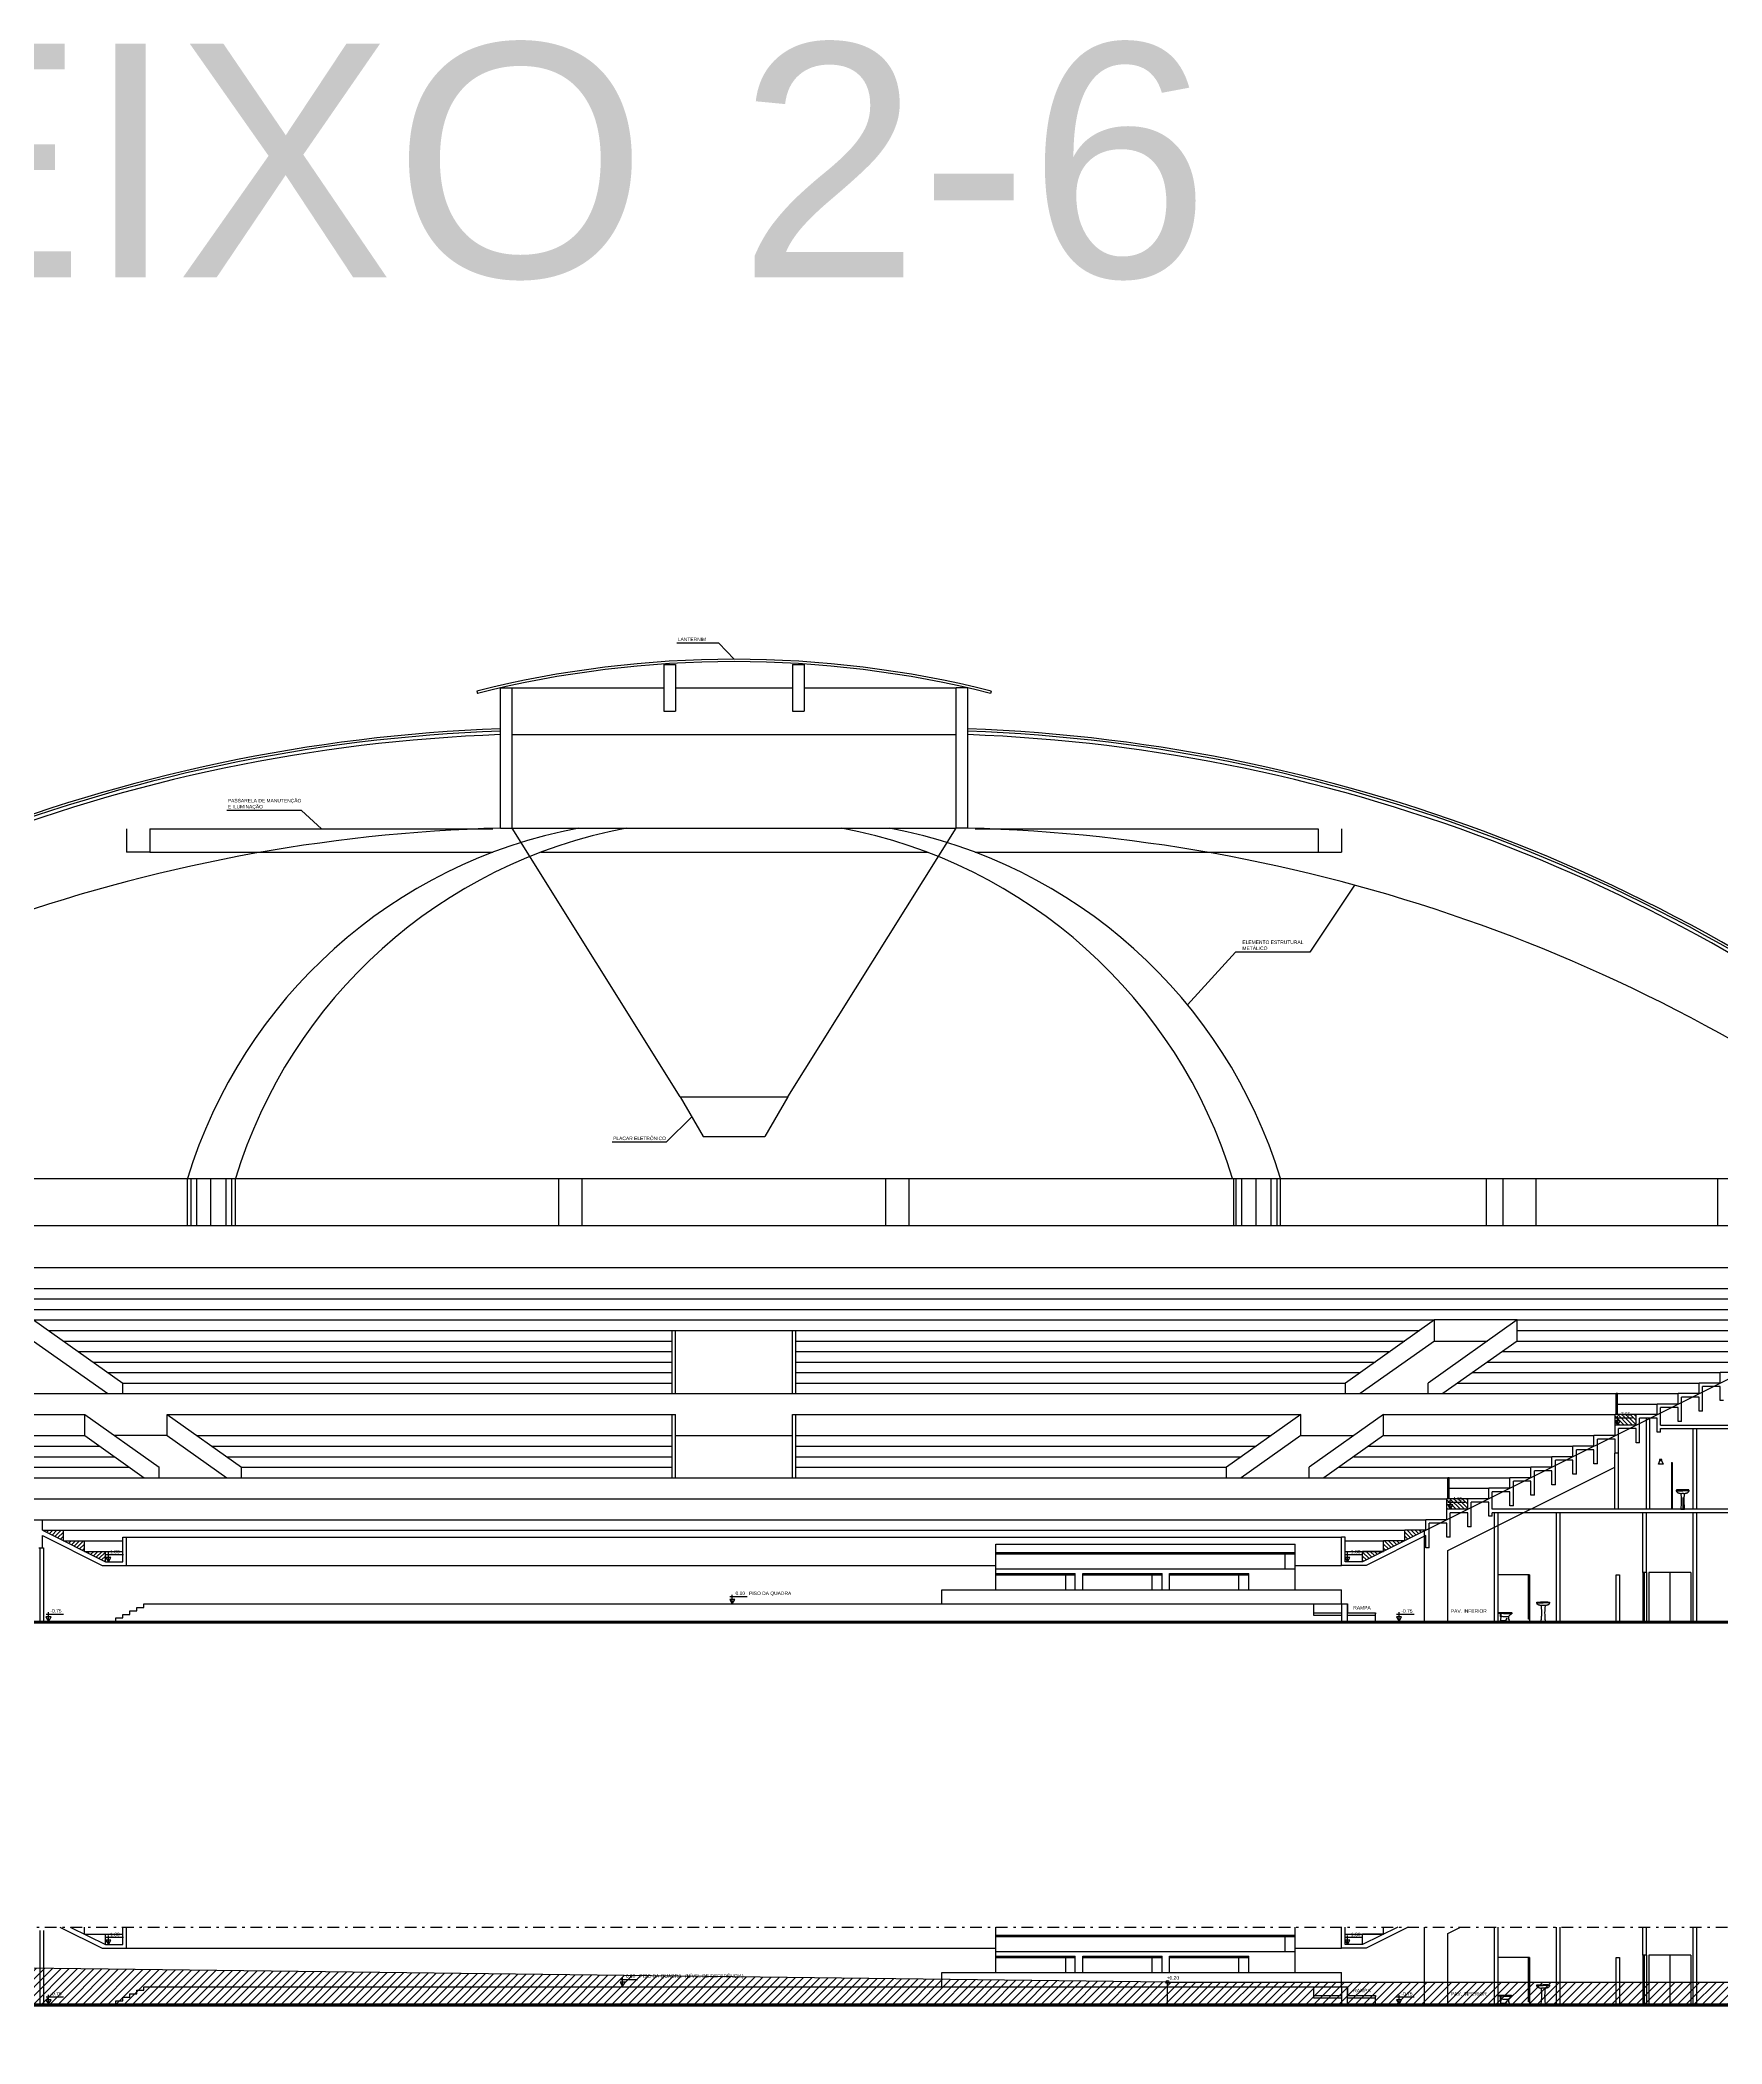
# Model space of a CAD drawing. Extents: x -748 to 161, y 105 to 425.
# Drawn here: x -299.9 to -228, y 211.8 to 297.6 of the extents above; entities that cross this region are included whole.
import ezdxf

# ---------------------------------------------------------------- set-up
doc = ezdxf.new("R2010")
doc.units = 0
doc.header["$LTSCALE"] = 2
doc.header["$MEASUREMENT"] = 0
doc.linetypes.add('DASHDOT', pattern=[1, 0.5, -0.25, 0, -0.25])
doc.layers.get('0').update_dxf_attribs({"linetype": 'CONTINUOUS'})
for name, color, linetype in [('01', 1, 'CONTINUOUS'), ('02', 2, 'CONTINUOUS'), ('03', 3, 'CONTINUOUS'), ('04', 4, 'CONTINUOUS'), ('06', 6, 'CONTINUOUS'), ('ATERRO-CORTE', 1, 'CONTINUOUS'), ('HACHURAS-ARY', 9, 'CONTINUOUS'), ('MOBILIÁRIO-ARY', 7, 'CONTINUOUS'), ('NOVOSNIVEIS', 30, 'CONTINUOUS'), ('PAREDE-ALTA-ARY', 1, 'CONTINUOUS'), ('PAREDE-BAIXA-ARY', 2, 'CONTINUOUS'), ('PUXA-CORTE', 153, 'CONTINUOUS'), ('TEXTO--0-20', 25, 'CONTINUOUS')]:
    doc.layers.add(name, color=color, linetype=linetype)
doc.styles.add('REGUA60', font='arial.ttf')
pattern_1 = [(135, (-188.50325, 0), (0.08838835, 0.08838835), [])]

# ---------------------------------------------------------------- blocks, each defined once
blk = doc.blocks.new('VASO-LAT')
blk.add_lwpolyline([(0.452, 0.1, 0.075034), (0.493, 0.009, -0.594262), (0.487, 0), (0.112, 0, -0.442071), (0.108, 0.004), (0.125, 0.18, 0.266582), (0.118, 0.194, -0.245859), (0.101, 0.222), (0.103, 0.333, 0.414214), (0.093, 0.344), (0.032, 0.344, -0.414214), (0.026, 0.35), (0.026, 0.368, -0.414214), (0.038, 0.38), (0.576, 0.38, -0.396415), (0.581, 0.375), (0.584, 0.331, -0.261371), (0.579, 0.32, 0.007518), (0.518, 0.28, 0.025624), (0.468, 0.24, 0.074456), (0.448, 0.21, 0.136569), (0.44, 0.16, 0.059478)], format="xyb", close=True)
at = {"color": 2}
for points in [[(0.264, 0.338, 0.253201), (0.256, 0.344), (0.032, 0.344, -0.414214)], [(0.125, 0.181), (0.13, 0.224, 0.265993), (0.127, 0.239, -0.08247), (0.125, 0.254), (0.127, 0.333, 0.421694), (0.116, 0.344), (0.093, 0.344, -0.414214)], [(0.132, 0.235, 0.086646), (0.198, 0.217, 0.049995), (0.398, 0.215, 0.005291), (0.453, 0.222)], [(0.584, 0.331), (0.288, 0.331, 0.085431), (0.238, 0.322)]]:
    blk.add_lwpolyline(points, format="xyb", dxfattribs=at)
blk.add_lwpolyline([(0.149, 0.032, -0.141586), (0.13, 0.036, -0.412695), (0.129, 0.039, -0.184237), (0.136, 0.042), (0.307, 0.042, 0.335719), (0.336, 0.061), (0.348, 0.09), (0.37, 0.139, -0.061831), (0.347, 0.06, -0.314896), (0.312, 0.032)], format="xyb", close=True, dxfattribs=at)
blk = doc.blocks.new('LAVA-VIS')
at = {"color": 2}
blk.add_line((-0.2, 0.825), (0, 0.825), dxfattribs=at)
for points in [[(-0.089, 0.678, -0.012678), (-0.095, 0.678, -0.063987), (-0.099, 0.678, -0.005486), (-0.15, 0.69, -0.021251), (-0.174, 0.697, -0.014146), (-0.21, 0.71, -0.22714), (-0.276, 0.791, -0.197038), (-0.276, 0.799), (-0.268, 0.822, -0.322823), (-0.263, 0.825), (-0.2, 0.825), (-0.14, 0.83), (-0.1, 0.832), (-0.05, 0.835), (0, 0.835), (0.05, 0.835), (0.1, 0.832), (0.14, 0.83), (0.2, 0.825), (0.263, 0.825, -0.322823), (0.268, 0.822), (0.276, 0.799, -0.197038), (0.276, 0.791, -0.22714), (0.21, 0.71, -0.014146), (0.174, 0.697, -0.021251), (0.15, 0.69, -0.005486), (0.099, 0.678, -0.063987), (0.095, 0.678, -0.012678), (0.089, 0.678)], [(0.087, 0.679), (0.078, 0.64), (0.073, 0.61), (0.07, 0.58), (0.067, 0.53), (0.065, 0.5), (0.065, 0.49), (0.063, 0.43), (0.062, 0.4), (0.062, 0.35), (0.063, 0.3), (0.065, 0.25), (0.067, 0.21), (0.07, 0.16), (0.075, 0.1), (0.08, 0.05), (0.084, 0.005, -0.443716), (0.079, 0), (0, 0), (-0.079, 0, -0.443716), (-0.084, 0.005), (-0.08, 0.05), (-0.075, 0.1), (-0.07, 0.16), (-0.067, 0.21), (-0.065, 0.25), (-0.063, 0.3), (-0.062, 0.35), (-0.062, 0.4), (-0.063, 0.43), (-0.065, 0.49), (-0.065, 0.5), (-0.067, 0.53), (-0.07, 0.58), (-0.073, 0.61), (-0.078, 0.64), (-0.087, 0.679)]]:
    blk.add_lwpolyline(points, format="xyb")
for points in [[(-0.277, 0.795), (0, 0.795)], [(0.2, 0.825), (0, 0.825)], [(0.277, 0.795), (0, 0.795)]]:
    blk.add_lwpolyline(points, dxfattribs=at)
blk.add_lwpolyline([(0.089, 0.678, 0.003787), (0.07, 0.68, 0.008379), (0.039, 0.682, 0.006812), (0, 0.683, 0.006812), (-0.039, 0.682, 0.008379), (-0.07, 0.68, 0.003787), (-0.089, 0.678, -0.012678)], format="xyb", dxfattribs=at)
blk = doc.blocks.new('CHUV-FRE')
for p, q in [((-0.05, 0.025), (0.05, 0.025)), ((-0.05, -0.025), (-0.05, 0.025)), ((0.05, 0.025), (0.05, -0.025)), ((-0.1, -0.156), (-0.05, -0.025)), ((0.1, -0.156), (-0.1, -0.156)), ((-0.1, -0.156), (-0.1, -0.164)), ((-0.05, -0.025), (0.05, -0.025)), ((0.05, -0.025), (0.1, -0.156)), ((0.1, -0.164), (0.1, -0.156))]:
    blk.add_line(p, q)
blk.add_arc((0, 0.297), 0.472, 257.77607, 282.22393)

msp = doc.modelspace()

# ---------------------------------------------------------------- hatches: boundary and pattern name
at = {"layer": '02', "ltscale": 0.5}
h = msp.add_hatch(dxfattribs=at)
h.set_pattern_fill('ANSI31', color=256, style=0)
h.set_pattern_definition(pattern_1)
h.paths.add_polyline_path([(-239.738, 235.128), (-239.691, 235.128), (-239.691, 234.678), (-239.738, 234.678)])
h.paths.add_polyline_path([(-239.691, 235.128), (-238.838, 235.128), (-238.838, 234.678), (-239.691, 234.678)])
h.paths.add_polyline_path([(-238.897, 234.744), (-239.367, 234.744), (-239.367, 234.974), (-238.897, 234.974)], flags=24)
h = msp.add_hatch(dxfattribs=at)
h.set_pattern_fill('ANSI31', color=256, style=0)
h.set_pattern_definition([(45, (-351.97184, 0), (-0.08838835, 0.08838835), [])])
h.paths.add_polyline_path([(-298.938, 233.328), (-298.938, 233.778), (-299.784, 233.778), (-299.784, 233.751)])
h.paths.add_polyline_path([(-298.038, 232.878), (-298.038, 233.328), (-298.938, 233.328)])
h.paths.add_polyline_path([(-297.138, 232.428), (-297.138, 232.878), (-298.038, 232.878)])
h = msp.add_hatch(dxfattribs=at)
h.set_pattern_fill('ANSI31', color=256, style=0)
h.set_pattern_definition(pattern_1)
h.paths.add_polyline_path([(-241.538, 233.328), (-241.538, 233.778), (-240.691, 233.778), (-240.691, 233.751)])
h.paths.add_polyline_path([(-242.438, 232.878), (-242.438, 233.328), (-241.538, 233.328)])
h.paths.add_polyline_path([(-243.338, 232.428), (-243.338, 232.878), (-242.438, 232.878)])
at = {"layer": 'ATERRO-CORTE', "ltscale": 0.5}
h = msp.add_hatch(dxfattribs=at)
h.set_pattern_fill('ANSI31', color=256, scale=2, style=0)
h.paths.add_polyline_path([(-336.584, 215.376), (-336.584, 213.448), (-334.109, 213.448), (-334.109, 211.848), (-332.709, 211.848), (-332.709, 213.448), (-209.891, 213.448), (-209.891, 213.668), (-203.941, 213.668), (-203.941, 214.448), (-221.627, 214.448, -1), (-221.754, 214.448), (-251.627, 214.448, -1.006018), (-251.754, 214.449), (-301.629, 215.047, -0.998701), (-301.755, 215.049)])
h.paths.add_polyline_path([(-329.833, 213.689), (-329.942, 213.5), (-330.05, 213.689)], flags=16)
h.paths.add_polyline_path([(-299.684, 213.689), (-299.467, 213.689), (-299.575, 213.5)], flags=16)
h.paths.add_polyline_path([(-333.566, 212.089), (-333.675, 211.9), (-333.783, 212.089)], flags=16)
h.paths.add_polyline_path([(-275.116, 214.439), (-274.898, 214.439), (-275.007, 214.25)], flags=16)
h.paths.add_polyline_path([(-241.888, 213.689), (-241.67, 213.689), (-241.779, 213.5)], flags=16)
h.paths.add_polyline_path([(-224.739, 213.689), (-224.521, 213.689), (-224.63, 213.5)], flags=16)
h.paths.add_polyline_path([(-274.34, 214.574), (-272.443, 214.574), (-272.443, 214.821), (-274.34, 214.821)], flags=24)
h.paths.add_polyline_path([(-272.378, 214.525), (-269.779, 214.525), (-269.779, 214.873), (-272.378, 214.873)], flags=24)
h.paths.add_polyline_path([(-274.898, 214.586), (-274.432, 214.586), (-274.432, 214.816), (-274.898, 214.816)], flags=24)
h.paths.add_polyline_path([(-213.955, 213.863), (-213.125, 213.863), (-213.125, 214.088), (-213.955, 214.088)], flags=24)
h.paths.add_polyline_path([(-213.955, 213.863), (-213.125, 213.863), (-213.125, 214.088), (-213.955, 214.088)], flags=8)
h.paths.add_polyline_path([(-224.552, 213.836), (-224.013, 213.836), (-224.013, 214.066), (-224.552, 214.066)], flags=24)
h.paths.add_polyline_path([(-226.508, 213.827), (-224.887, 213.827), (-224.887, 214.06), (-226.508, 214.06)], flags=24)
h.paths.add_polyline_path([(-241.711, 213.827), (-241.172, 213.827), (-241.172, 214.057), (-241.711, 214.057)], flags=24)
h.paths.add_polyline_path([(-239.611, 213.827), (-237.989, 213.827), (-237.989, 214.06), (-239.611, 214.06)], flags=24)
h.paths.add_polyline_path([(-243.785, 213.969), (-242.954, 213.969), (-242.954, 214.194), (-243.785, 214.194)], flags=24)
h.paths.add_polyline_path([(-299.525, 213.836), (-298.986, 213.836), (-298.986, 214.066), (-299.525, 214.066)], flags=24)
h.paths.add_polyline_path([(-329.873, 213.827), (-329.334, 213.827), (-329.334, 214.057), (-329.873, 214.057)], flags=24)
h.paths.add_polyline_path([(-329.225, 213.827), (-327.603, 213.827), (-327.603, 214.06), (-329.225, 214.06)], flags=24)
h.paths.add_polyline_path([(-333.618, 212.25), (-333.079, 212.25), (-333.079, 212.48), (-333.618, 212.48)], flags=24)
at = {"layer": 'HACHURAS-ARY', "ltscale": 0.5}
h = msp.add_hatch(dxfattribs=at)
h.set_pattern_fill('ANSI31', color=256, style=0)
h.set_pattern_definition(pattern_1)
h.paths.add_polyline_path([(-231.638, 238.728), (-231.638, 238.278), (-232.538, 238.278), (-232.538, 238.728)])
h.paths.add_polyline_path([(-231.7, 238.344), (-232.167, 238.344), (-232.167, 238.574), (-231.7, 238.574)], flags=24)

# ---------------------------------------------------------------- linework, layer by layer
at = {"ltscale": 0.5}
for p, q in [((-273.238, 270.828), (-272.738, 270.828)), ((-273.238, 270.828), (-273.238, 268.828)), ((-272.738, 270.828), (-272.738, 268.828)), ((-267.738, 270.828), (-267.238, 270.828)), ((-267.738, 270.828), (-267.738, 268.828)), ((-267.238, 270.828), (-267.238, 268.828)), ((-281.238, 269.692), (-281.213, 269.595)), ((-279.738, 269.828), (-273.238, 269.828)), ((-272.738, 269.828), (-267.738, 269.828)), ((-267.238, 269.828), (-260.738, 269.828)), ((-259.238, 269.692), (-259.262, 269.595)), ((-273.238, 268.828), (-272.738, 268.828)), ((-267.738, 268.828), (-267.238, 268.828)), ((-279.738, 267.828), (-260.738, 267.828)), ((-279.738, 263.828), (-260.738, 263.828)), ((-320.238, 245.028), (-220.238, 245.028)), ((-259.03, 233.178), (-246.231, 233.178)), ((-259.03, 231.928), (-259.03, 233.178)), ((-259.03, 232.828), (-246.656, 232.828)), ((-259.03, 232.778), (-246.656, 232.778)), ((-246.656, 232.128), (-246.656, 232.828)), ((-246.656, 232.828), (-246.231, 232.828)), ((-246.656, 232.778), (-246.231, 232.778)), ((-246.231, 231.228), (-246.231, 233.178)), ((-246.231, 232.128), (-246.231, 232.828)), ((-259.03, 232.128), (-246.231, 232.128)), ((-259.03, 231.928), (-255.636, 231.928)), ((-259.03, 231.228), (-259.03, 231.928)), ((-259.03, 231.878), (-255.636, 231.878)), ((-256.045, 231.228), (-256.045, 231.928)), ((-255.636, 231.228), (-255.636, 231.928)), ((-255.318, 231.228), (-255.318, 231.928)), ((-255.318, 231.928), (-251.923, 231.928)), ((-255.318, 231.878), (-251.923, 231.878)), ((-252.348, 231.228), (-252.348, 231.928)), ((-251.923, 231.228), (-251.923, 231.928)), ((-251.605, 231.928), (-248.211, 231.928)), ((-251.605, 231.228), (-251.605, 231.928)), ((-251.605, 231.878), (-248.211, 231.878)), ((-248.635, 231.228), (-248.635, 231.928)), ((-248.211, 231.228), (-248.211, 231.928)), ((-261.352, 230.628), (-261.352, 231.228)), ((-261.352, 231.228), (-244.238, 231.228)), ((-259.03, 231.228), (-259.03, 231.228)), ((-244.238, 230.628), (-244.238, 231.228)), ((-259.03, 215.548), (-259.03, 216.798)), ((-259.03, 216.448), (-246.656, 216.448)), ((-259.03, 216.398), (-246.656, 216.398)), ((-246.656, 216.448), (-246.231, 216.448)), ((-246.656, 215.748), (-246.656, 216.448)), ((-246.656, 216.398), (-246.231, 216.398)), ((-246.231, 214.848), (-246.231, 216.798)), ((-246.231, 215.748), (-246.231, 216.448)), ((-259.03, 215.748), (-246.231, 215.748)), ((-259.03, 214.848), (-259.03, 215.548)), ((-259.03, 215.548), (-255.636, 215.548)), ((-259.03, 215.498), (-255.636, 215.498)), ((-256.045, 214.848), (-256.045, 215.548)), ((-255.636, 214.848), (-255.636, 215.548)), ((-255.318, 215.548), (-251.923, 215.548)), ((-255.318, 214.848), (-255.318, 215.548)), ((-255.318, 215.498), (-251.923, 215.498)), ((-252.348, 214.848), (-252.348, 215.548)), ((-251.923, 214.848), (-251.923, 215.548)), ((-251.605, 214.848), (-251.605, 215.548)), ((-251.605, 215.548), (-248.211, 215.548)), ((-251.605, 215.498), (-248.211, 215.498)), ((-248.635, 214.848), (-248.635, 215.548)), ((-248.211, 214.848), (-248.211, 215.548)), ((-261.352, 214.848), (-244.238, 214.848)), ((-261.352, 214.248), (-261.352, 214.848)), ((-259.03, 214.848), (-259.03, 214.848)), ((-244.238, 214.248), (-244.238, 214.848))]:
    msp.add_line(p, q, dxfattribs=at)
for centre, radius, start, end in [((-270.238, 225.858), 45.193, 75.91256, 104.08744), ((-270.238, 225.858), 45.093, 75.91256, 104.08744), ((-277.658, 197.351), 70.774, 92.0919, 131.09222), ((-277.658, 197.351), 70.674, 92.0919, 131.09222), ((-277.658, 197.351), 70.524, 92.09635, 130.68744), ((-262.817, 197.351), 70.674, 48.90778, 87.9081), ((-262.817, 197.351), 70.524, 49.31256, 87.90365), ((-262.817, 197.351), 70.774, 48.90778, 87.9081), ((-278.335, 193.519), 70.334, 91.55022, 128.15272), ((-262.14, 193.519), 70.334, 51.84728, 88.44978)]:
    msp.add_arc(centre, radius, start, end, dxfattribs=at)
at = {"layer": '01', "ltscale": 0.5}
for p, q in [((-280.238, 263.828), (-280.238, 269.828)), ((-280.238, 269.828), (-279.738, 269.828)), ((-279.738, 263.828), (-279.738, 269.828)), ((-260.738, 263.828), (-260.738, 269.828)), ((-260.238, 269.828), (-260.738, 269.828)), ((-260.238, 263.828), (-260.238, 269.828)), ((-280.238, 263.828), (-279.738, 263.828)), ((-260.238, 263.828), (-260.738, 263.828)), ((-300.219, 242.778), (-296.4, 240.078)), ((-240.256, 242.778), (-244.075, 240.078)), ((-236.721, 242.778), (-240.539, 240.078)), ((-236.721, 242.778), (-240.256, 242.778)), ((-240.256, 241.878), (-240.256, 242.778)), ((-236.721, 241.878), (-236.721, 242.778)), ((-300.219, 241.878), (-297.037, 239.628)), ((-272.888, 239.628), (-272.888, 242.328)), ((-272.888, 242.328), (-267.587, 242.328)), ((-272.738, 239.628), (-272.738, 242.328)), ((-267.737, 239.628), (-267.737, 242.328)), ((-267.587, 239.628), (-267.587, 242.328)), ((-240.256, 241.878), (-243.438, 239.628)), ((-240.256, 241.878), (-237.993, 241.878)), ((-236.721, 241.878), (-239.903, 239.628)), ((-307.988, 239.628), (-232.488, 239.628)), ((-296.4, 239.628), (-296.4, 240.078)), ((-244.075, 239.628), (-244.075, 240.078)), ((-240.539, 239.628), (-240.539, 240.078)), ((-307.938, 238.728), (-298.027, 238.728)), ((-298.027, 237.828), (-298.027, 238.728)), ((-298.027, 238.728), (-294.845, 236.478)), ((-294.491, 237.828), (-294.491, 238.728)), ((-294.491, 238.728), (-291.309, 236.478)), ((-294.491, 238.728), (-272.738, 238.728)), ((-272.888, 236.028), (-272.888, 238.728)), ((-272.738, 236.028), (-272.738, 238.728)), ((-267.737, 236.028), (-267.737, 238.728)), ((-267.737, 238.728), (-245.984, 238.728)), ((-267.587, 236.028), (-267.587, 238.728)), ((-245.984, 238.728), (-249.166, 236.478)), ((-245.984, 237.828), (-245.984, 238.728)), ((-242.448, 238.728), (-245.63, 236.478)), ((-242.448, 237.828), (-242.448, 238.728)), ((-242.448, 238.728), (-232.538, 238.728)), ((-231.638, 238.728), (-232.538, 238.728)), ((-232.538, 238.278), (-232.538, 238.728)), ((-298.027, 237.828), (-295.481, 236.028)), ((-294.491, 237.828), (-296.754, 237.828)), ((-294.491, 237.828), (-291.946, 236.028)), ((-272.738, 237.828), (-267.737, 237.828)), ((-245.984, 237.828), (-248.529, 236.028)), ((-245.984, 237.828), (-243.721, 237.828)), ((-242.448, 237.828), (-244.994, 236.028)), ((-300.788, 236.028), (-239.688, 236.028)), ((-294.845, 236.028), (-294.845, 236.478)), ((-291.309, 236.028), (-291.309, 236.478)), ((-249.166, 236.028), (-249.166, 236.478)), ((-245.63, 236.028), (-245.63, 236.478)), ((-300.738, 235.128), (-239.738, 235.128)), ((-238.838, 235.128), (-239.738, 235.128)), ((-239.738, 234.678), (-239.738, 235.128))]:
    msp.add_line(p, q, dxfattribs=at)
at = {"layer": '02', "ltscale": 0.5}
for p, q in [((-321.784, 248.828), (-218.691, 248.828)), ((-293.625, 246.828), (-293.625, 248.828)), ((-293.475, 246.828), (-293.475, 248.828)), ((-293.225, 246.828), (-293.225, 248.828)), ((-292.625, 246.828), (-292.625, 248.828)), ((-291.975, 246.828), (-291.975, 248.828)), ((-291.725, 246.828), (-291.725, 248.828)), ((-291.575, 246.828), (-291.575, 248.828)), ((-277.738, 246.828), (-277.738, 248.828)), ((-276.738, 246.828), (-276.738, 248.828)), ((-263.738, 246.828), (-263.738, 248.828)), ((-262.738, 246.828), (-262.738, 248.828)), ((-248.851, 246.828), (-248.851, 248.828)), ((-248.751, 246.828), (-248.751, 248.828)), ((-248.501, 246.828), (-248.501, 248.828)), ((-247.901, 246.828), (-247.901, 248.828)), ((-247.251, 246.828), (-247.251, 248.828)), ((-247.001, 246.828), (-247.001, 248.828)), ((-246.851, 246.828), (-246.851, 248.828)), ((-238.031, 246.828), (-238.031, 248.828)), ((-237.324, 246.828), (-237.324, 248.828)), ((-235.91, 246.828), (-235.91, 248.828)), ((-228.131, 246.828), (-228.131, 248.828)), ((-322.584, 246.828), (-217.891, 246.828)), ((-319.638, 244.128), (-220.838, 244.128)), ((-318.738, 243.678), (-221.738, 243.678)), ((-317.838, 243.228), (-222.638, 243.228)), ((-300.219, 242.778), (-240.256, 242.778)), ((-236.721, 242.778), (-225.288, 242.778)), ((-299.582, 242.328), (-272.888, 242.328)), ((-298.946, 241.878), (-272.888, 241.878)), ((-267.587, 242.328), (-240.893, 242.328)), ((-267.587, 241.878), (-241.529, 241.878)), ((-236.721, 242.328), (-225.288, 242.328)), ((-236.721, 241.878), (-225.338, 241.878)), ((-298.31, 241.428), (-272.888, 241.428)), ((-297.673, 240.978), (-272.888, 240.978)), ((-267.587, 241.428), (-242.166, 241.428)), ((-267.587, 240.978), (-242.802, 240.978)), ((-237.993, 240.978), (-227.138, 240.978)), ((-237.357, 241.428), (-226.238, 241.428)), ((-297.037, 240.528), (-272.888, 240.528)), ((-267.587, 240.528), (-243.438, 240.528)), ((-238.63, 240.528), (-228.038, 240.528)), ((-296.4, 240.078), (-272.888, 240.078)), ((-267.587, 240.078), (-244.075, 240.078)), ((-239.266, 240.078), (-228.938, 240.078)), ((-232.438, 239.628), (-229.838, 239.628)), ((-232.438, 239.178), (-230.738, 239.178)), ((-307.038, 237.828), (-298.027, 237.828)), ((-293.218, 237.828), (-272.888, 237.828)), ((-267.587, 237.828), (-247.257, 237.828)), ((-242.448, 237.828), (-233.438, 237.828)), ((-306.138, 237.378), (-297.39, 237.378)), ((-305.238, 236.928), (-296.754, 236.928)), ((-292.582, 237.378), (-272.888, 237.378)), ((-291.946, 236.928), (-272.888, 236.928)), ((-267.587, 237.378), (-247.893, 237.378)), ((-267.587, 236.928), (-248.529, 236.928)), ((-243.721, 236.928), (-235.238, 236.928)), ((-243.085, 237.378), (-234.338, 237.378)), ((-230.121, 236.678), (-230.091, 236.678)), ((-230.121, 236.678), (-230.121, 234.678)), ((-230.091, 236.678), (-230.091, 234.678)), ((-304.338, 236.478), (-296.118, 236.478)), ((-291.309, 236.478), (-272.888, 236.478)), ((-267.587, 236.478), (-249.166, 236.478)), ((-244.357, 236.478), (-236.138, 236.478)), ((-239.691, 232.91), (-232.541, 236.485)), ((-239.638, 236.028), (-237.038, 236.028)), ((-239.638, 235.578), (-237.938, 235.578)), ((-229.641, 235.179), (-229.641, 234.678)), ((-299.838, 234.228), (-240.638, 234.228)), ((-230.121, 234.778), (-230.091, 234.778)), ((-298.938, 233.778), (-241.538, 233.778)), ((-298.038, 233.328), (-296.388, 233.328)), ((-296.238, 233.486), (-244.238, 233.486)), ((-244.088, 233.328), (-242.438, 233.328)), ((-240.691, 229.878), (-240.691, 233.751)), ((-297.138, 232.878), (-296.388, 232.878)), ((-244.088, 232.878), (-242.438, 232.878)), ((-239.691, 229.878), (-239.691, 232.91)), ((-296.238, 232.278), (-259.03, 232.278)), ((-246.231, 232.278), (-244.238, 232.278)), ((-236.191, 231.878), (-237.541, 231.878)), ((-236.241, 229.978), (-236.241, 231.878)), ((-236.211, 229.978), (-236.211, 231.878)), ((-236.191, 231.878), (-236.191, 229.878)), ((-232.491, 229.878), (-232.491, 231.878)), ((-232.491, 231.878), (-232.341, 231.878)), ((-232.341, 231.878), (-232.341, 229.878)), ((-231.341, 231.978), (-231.341, 229.878)), ((-231.291, 231.978), (-231.291, 229.878)), ((-231.191, 231.978), (-231.191, 229.878)), ((-231.091, 231.978), (-231.091, 229.878)), ((-229.291, 231.978), (-231.091, 231.978)), ((-230.191, 231.978), (-230.191, 229.878)), ((-229.291, 231.978), (-229.291, 229.878)), ((-297.138, 216.498), (-296.388, 216.498)), ((-244.088, 216.498), (-242.438, 216.498)), ((-240.691, 213.498), (-240.691, 216.8)), ((-239.691, 216.53), (-239.15, 216.8)), ((-239.691, 213.498), (-239.691, 216.53)), ((-296.238, 215.898), (-259.03, 215.898)), ((-246.231, 215.898), (-244.238, 215.898)), ((-236.191, 215.498), (-237.541, 215.498)), ((-236.241, 213.598), (-236.241, 215.498)), ((-236.211, 213.598), (-236.211, 215.498)), ((-236.191, 215.498), (-236.191, 213.498)), ((-232.491, 215.498), (-232.341, 215.498)), ((-232.491, 213.498), (-232.491, 215.498)), ((-232.341, 215.498), (-232.341, 213.498)), ((-231.341, 215.598), (-231.341, 213.498)), ((-231.291, 215.598), (-231.291, 213.498)), ((-231.191, 215.598), (-231.191, 213.498)), ((-229.291, 215.598), (-231.091, 215.598)), ((-231.091, 215.598), (-231.091, 213.498)), ((-230.191, 215.598), (-230.191, 213.498)), ((-229.291, 215.598), (-229.291, 213.498))]:
    msp.add_line(p, q, dxfattribs=at)
at = {"layer": '02'}
msp.add_line((-237.947, 233.778), (-237.954, 233.778), dxfattribs=at)
at = {"layer": '02', "ltscale": 0.5}
for centre, start, end in [((-272.861, 242.496), 100.68279, 163.04204), ((-270.811, 242.496), 100.68279, 163.04204), ((-269.664, 242.496), 16.95796, 79.31721), ((-267.614, 242.496), 16.95796, 79.31721)]:
    msp.add_arc(centre, 21.708, start, end, dxfattribs=at)
at = {"layer": '03', "ltscale": 0.5}
for p, q in [((-227.138, 240.528), (-228.038, 240.528)), ((-228.038, 240.078), (-228.038, 240.528)), ((-232.438, 239.628), (-232.488, 239.628)), ((-232.488, 238.728), (-232.488, 239.628)), ((-232.438, 238.728), (-232.438, 239.628)), ((-229.838, 239.178), (-229.838, 239.628)), ((-228.938, 239.628), (-229.838, 239.628)), ((-229.688, 238.428), (-229.688, 239.478)), ((-228.938, 239.478), (-229.688, 239.478)), ((-228.038, 240.078), (-228.938, 240.078)), ((-228.938, 239.628), (-228.938, 240.078)), ((-228.938, 238.878), (-228.938, 239.478)), ((-228.038, 239.928), (-228.788, 239.928)), ((-228.788, 238.878), (-228.788, 239.928)), ((-228.038, 239.328), (-228.038, 239.928)), ((-227.888, 239.328), (-228.038, 239.328)), ((-231.638, 238.278), (-231.638, 238.728)), ((-230.738, 238.728), (-231.638, 238.728)), ((-231.488, 237.528), (-231.488, 238.578)), ((-230.738, 238.578), (-231.488, 238.578)), ((-231.191, 234.678), (-231.191, 238.578)), ((-231.041, 234.678), (-231.041, 238.578)), ((-230.738, 238.728), (-230.738, 239.178)), ((-229.838, 239.178), (-230.738, 239.178)), ((-230.738, 237.978), (-230.738, 238.578)), ((-230.588, 238.278), (-230.588, 239.028)), ((-229.838, 239.028), (-230.588, 239.028)), ((-229.838, 238.428), (-229.838, 239.028)), ((-229.688, 238.428), (-229.838, 238.428)), ((-228.788, 238.878), (-228.938, 238.878)), ((-232.538, 237.828), (-233.438, 237.828)), ((-233.438, 237.378), (-233.438, 237.828)), ((-232.538, 237.678), (-233.288, 237.678)), ((-233.288, 236.628), (-233.288, 237.678)), ((-232.538, 237.828), (-232.538, 238.278)), ((-231.638, 238.278), (-232.538, 238.278)), ((-232.538, 237.078), (-232.538, 237.678)), ((-232.388, 237.078), (-232.388, 238.128)), ((-231.638, 238.128), (-232.388, 238.128)), ((-231.638, 237.528), (-231.638, 238.128)), ((-230.588, 237.978), (-230.738, 237.978)), ((-230.588, 238.278), (-217.191, 238.278)), ((-230.588, 238.128), (-217.041, 238.128)), ((-230.588, 237.978), (-230.588, 238.128)), ((-229.191, 234.678), (-229.191, 238.128)), ((-229.041, 234.678), (-229.041, 238.128)), ((-234.338, 236.928), (-235.238, 236.928)), ((-235.238, 236.478), (-235.238, 236.928)), ((-234.338, 236.778), (-235.088, 236.778)), ((-235.088, 235.728), (-235.088, 236.778)), ((-233.438, 237.378), (-234.338, 237.378)), ((-234.338, 236.928), (-234.338, 237.378)), ((-234.338, 236.178), (-234.338, 236.778)), ((-233.438, 237.228), (-234.188, 237.228)), ((-234.188, 236.178), (-234.188, 237.228)), ((-233.438, 236.628), (-233.438, 237.228)), ((-232.541, 234.678), (-232.541, 237.078)), ((-232.388, 237.078), (-232.541, 237.078)), ((-232.391, 234.678), (-232.391, 237.078)), ((-231.488, 237.528), (-231.638, 237.528)), ((-239.688, 235.128), (-239.688, 236.028)), ((-239.638, 236.028), (-239.688, 236.028)), ((-239.638, 235.128), (-239.638, 236.028)), ((-236.138, 236.028), (-237.038, 236.028)), ((-237.038, 235.578), (-237.038, 236.028)), ((-236.888, 234.828), (-236.888, 235.878)), ((-236.138, 235.878), (-236.888, 235.878)), ((-236.138, 236.028), (-236.138, 236.478)), ((-235.238, 236.478), (-236.138, 236.478)), ((-236.138, 235.278), (-236.138, 235.878)), ((-235.988, 235.278), (-235.988, 236.328)), ((-235.238, 236.328), (-235.988, 236.328)), ((-235.238, 235.728), (-235.238, 236.328)), ((-234.188, 236.178), (-234.338, 236.178)), ((-233.288, 236.628), (-233.438, 236.628)), ((-237.938, 235.128), (-238.838, 235.128)), ((-238.838, 234.678), (-238.838, 235.128)), ((-237.938, 234.978), (-238.688, 234.978)), ((-238.688, 233.928), (-238.688, 234.978)), ((-237.938, 235.128), (-237.938, 235.578)), ((-237.038, 235.578), (-237.938, 235.578)), ((-237.938, 234.378), (-237.938, 234.978)), ((-237.788, 234.678), (-237.788, 235.428)), ((-237.038, 235.428), (-237.788, 235.428)), ((-237.038, 234.828), (-237.038, 235.428)), ((-235.988, 235.278), (-236.138, 235.278)), ((-235.088, 235.728), (-235.238, 235.728)), ((-300.738, 234.228), (-299.838, 234.228)), ((-299.838, 233.778), (-299.838, 234.228)), ((-239.738, 234.228), (-240.638, 234.228)), ((-240.638, 233.778), (-240.638, 234.228)), ((-238.838, 234.678), (-239.738, 234.678)), ((-239.738, 234.228), (-239.738, 234.678)), ((-239.588, 233.478), (-239.588, 234.528)), ((-238.838, 234.528), (-239.588, 234.528)), ((-238.838, 233.928), (-238.838, 234.528)), ((-237.788, 234.378), (-237.938, 234.378)), ((-217.041, 234.678), (-237.788, 234.678)), ((-217.041, 234.528), (-237.788, 234.528)), ((-237.788, 234.378), (-237.788, 234.528)), ((-237.691, 229.878), (-237.691, 234.528)), ((-237.541, 229.878), (-237.541, 234.528)), ((-236.888, 234.828), (-237.038, 234.828)), ((-235.041, 229.878), (-235.041, 234.528)), ((-234.891, 229.878), (-234.891, 234.528)), ((-231.341, 231.978), (-231.341, 234.528)), ((-231.191, 231.978), (-231.191, 234.528)), ((-229.191, 229.878), (-229.191, 234.528)), ((-229.041, 229.878), (-229.041, 234.528)), ((-299.838, 233.778), (-298.938, 233.778)), ((-299.838, 233.778), (-297.138, 232.428)), ((-299.838, 233.554), (-297.285, 232.278)), ((-299.838, 233.028), (-299.838, 233.554)), ((-298.938, 233.328), (-298.938, 233.778)), ((-298.938, 233.328), (-298.038, 233.328)), ((-298.038, 232.878), (-298.038, 233.328)), ((-296.388, 233.478), (-296.238, 233.478)), ((-296.388, 232.428), (-296.388, 233.478)), ((-296.238, 232.278), (-296.238, 233.486)), ((-244.088, 233.478), (-244.238, 233.478)), ((-244.238, 232.278), (-244.238, 233.478)), ((-244.088, 232.428), (-244.088, 233.478)), ((-240.638, 233.778), (-243.338, 232.428)), ((-240.638, 233.554), (-243.19, 232.278)), ((-241.538, 233.328), (-242.438, 233.328)), ((-242.438, 232.878), (-242.438, 233.328)), ((-240.638, 233.778), (-241.538, 233.778)), ((-241.538, 233.328), (-241.538, 233.778)), ((-240.638, 233.028), (-240.638, 233.554)), ((-239.738, 234.078), (-240.488, 234.078)), ((-240.488, 233.028), (-240.488, 234.078)), ((-239.738, 233.478), (-239.738, 234.078)), ((-239.588, 233.478), (-239.738, 233.478)), ((-238.688, 233.928), (-238.838, 233.928)), ((-299.988, 233.028), (-299.838, 233.028)), ((-299.934, 229.878), (-299.934, 233.028)), ((-299.934, 233.028), (-299.784, 233.028)), ((-299.784, 233.028), (-299.784, 229.878)), ((-298.038, 232.878), (-297.138, 232.878)), ((-297.138, 232.428), (-297.138, 232.878)), ((-297.138, 232.428), (-296.388, 232.428)), ((-243.338, 232.428), (-244.088, 232.428)), ((-242.438, 232.878), (-243.338, 232.878)), ((-243.338, 232.428), (-243.338, 232.878)), ((-240.488, 233.028), (-240.638, 233.028)), ((-297.285, 232.278), (-296.238, 232.278)), ((-243.19, 232.278), (-244.238, 232.278)), ((-231.191, 231.978), (-231.341, 231.978)), ((-296.688, 230.028), (-296.388, 230.028)), ((-296.688, 229.878), (-296.688, 230.028)), ((-296.388, 230.178), (-296.088, 230.178)), ((-296.388, 230.028), (-296.388, 230.178)), ((-296.088, 230.328), (-295.788, 230.328)), ((-296.088, 230.178), (-296.088, 230.328)), ((-295.788, 230.478), (-295.488, 230.478)), ((-295.788, 230.328), (-295.788, 230.478)), ((-295.488, 230.628), (-243.988, 230.628)), ((-295.488, 230.478), (-295.488, 230.628)), ((-245.438, 230.628), (-245.438, 230.153)), ((-245.438, 230.253), (-244.238, 230.253)), ((-245.438, 230.153), (-244.238, 230.153)), ((-244.238, 230.628), (-244.238, 229.878)), ((-243.988, 230.628), (-243.988, 230.253)), ((-243.988, 229.878), (-243.988, 230.628)), ((-243.988, 230.253), (-242.788, 230.253)), ((-243.988, 230.253), (-242.788, 230.253)), ((-243.988, 230.153), (-242.788, 230.153)), ((-242.788, 230.253), (-242.788, 230.197)), ((-242.788, 229.878), (-242.788, 230.253)), ((-299.934, 213.498), (-299.934, 216.648)), ((-299.784, 216.648), (-299.784, 213.498)), ((-299.089, 216.8), (-297.285, 215.898)), ((-298.641, 216.8), (-297.138, 216.048)), ((-298.038, 216.498), (-298.038, 216.8)), ((-298.038, 216.498), (-297.138, 216.498)), ((-297.138, 216.048), (-297.138, 216.498)), ((-296.388, 216.048), (-296.388, 216.8)), ((-296.238, 215.898), (-296.238, 216.8)), ((-244.238, 215.898), (-244.238, 216.8)), ((-244.088, 216.048), (-244.088, 216.8)), ((-241.834, 216.8), (-243.338, 216.048)), ((-243.338, 216.048), (-243.338, 216.498)), ((-242.438, 216.498), (-243.338, 216.498)), ((-241.386, 216.8), (-243.19, 215.898)), ((-242.438, 216.498), (-242.438, 216.8)), ((-237.691, 213.498), (-237.691, 216.8)), ((-237.541, 213.498), (-237.541, 216.8)), ((-235.041, 213.498), (-235.041, 216.8)), ((-234.891, 213.498), (-234.891, 216.8)), ((-231.341, 215.598), (-231.341, 216.8)), ((-231.191, 215.598), (-231.191, 216.8)), ((-229.191, 213.498), (-229.191, 216.8)), ((-229.041, 213.498), (-229.041, 216.8)), ((-297.285, 215.898), (-296.238, 215.898)), ((-297.138, 216.048), (-296.388, 216.048)), ((-243.19, 215.898), (-244.238, 215.898)), ((-243.338, 216.048), (-244.088, 216.048)), ((-231.191, 215.598), (-231.341, 215.598)), ((-296.688, 213.498), (-296.688, 213.648)), ((-296.688, 213.648), (-296.388, 213.648)), ((-296.388, 213.648), (-296.388, 213.798)), ((-296.388, 213.798), (-296.088, 213.798)), ((-296.088, 213.798), (-296.088, 213.948)), ((-296.088, 213.948), (-295.788, 213.948)), ((-295.788, 213.948), (-295.788, 214.098)), ((-295.788, 214.098), (-295.488, 214.098)), ((-295.488, 214.248), (-243.988, 214.248)), ((-295.488, 214.098), (-295.488, 214.248)), ((-245.438, 214.248), (-245.438, 213.773)), ((-245.438, 213.873), (-244.238, 213.873)), ((-245.438, 213.773), (-244.238, 213.773)), ((-244.238, 214.248), (-244.238, 213.498)), ((-243.988, 213.498), (-243.988, 214.248)), ((-243.988, 214.248), (-243.988, 213.873)), ((-243.988, 213.873), (-242.788, 213.873)), ((-243.988, 213.873), (-242.788, 213.873)), ((-243.988, 213.773), (-242.788, 213.773)), ((-242.788, 213.498), (-242.788, 213.873)), ((-242.788, 213.873), (-242.788, 213.818))]:
    msp.add_line(p, q, dxfattribs=at)
at = {"layer": '03', "color": 5, "ltscale": 0.5}
msp.add_line((-251.691, 213.498), (-251.691, 214.448), dxfattribs=at)
at = {"layer": '04', "ltscale": 0.5, "const_width": 0.1}
for points in [[(-191.325, 230.048), (-209.891, 230.048), (-209.891, 229.828), (-332.709, 229.828), (-332.709, 228.228), (-334.109, 228.228), (-334.109, 229.828), (-336.584, 229.828), (-336.584, 232.378), (-343.636, 232.378)], [(-191.325, 213.668), (-209.891, 213.668), (-209.891, 213.448), (-332.709, 213.448), (-332.709, 211.848), (-334.109, 211.848), (-334.109, 213.448), (-336.584, 213.448), (-336.584, 215.998), (-343.636, 215.998)]]:
    msp.add_lwpolyline(points, dxfattribs=at)
at = {"layer": '04', "ltscale": 0.5}
for points in [[(-191.325, 230.098), (-209.941, 230.098), (-209.941, 229.878), (-332.759, 229.878), (-332.759, 228.278), (-334.059, 228.278), (-334.059, 229.878), (-336.534, 229.878), (-336.534, 232.428), (-343.636, 232.428)], [(-191.325, 213.718), (-209.941, 213.718), (-209.941, 213.498), (-332.759, 213.498), (-332.759, 211.898), (-334.059, 211.898), (-334.059, 213.498), (-336.534, 213.498), (-336.534, 216.048), (-343.636, 216.048)]]:
    msp.add_lwpolyline(points, dxfattribs=at)
at = {"layer": '06', "ltscale": 0.5}
msp.add_line((-240.691, 233.751), (-219.938, 244.128), dxfattribs=at)
at = {"layer": 'ATERRO-CORTE', "color": 7, "linetype": 'DASHDOT', "ltscale": 0.5}
msp.add_line((-338.23, 216.8), (-201.937, 216.8), dxfattribs=at)
at = {"layer": 'ATERRO-CORTE', "ltscale": 0.5}
for q in [(-301.692, 215.048), (-203.941, 214.448)]:
    msp.add_line((-251.691, 214.448), q, dxfattribs=at)
at = {"layer": 'ATERRO-CORTE', "color": 7, "ltscale": 0.5}
msp.add_circle((-251.691, 214.448), 0.0632, dxfattribs=at)
at = {"layer": 'MOBILIÁRIO-ARY', "color": 5, "ltscale": 0.5}
for p, q in [((-272.538, 252.328), (-271.556, 250.628)), ((-272.538, 252.328), (-267.938, 252.328)), ((-267.938, 252.328), (-268.919, 250.628)), ((-271.556, 250.628), (-268.919, 250.628))]:
    msp.add_line(p, q, dxfattribs=at)
at = {"layer": 'PAREDE-ALTA-ARY', "ltscale": 0.5}
for p, q in [((-296.238, 263.792), (-296.238, 262.792)), ((-295.238, 263.792), (-295.238, 262.792)), ((-245.238, 263.792), (-245.238, 262.792)), ((-244.238, 263.792), (-244.238, 262.792)), ((-295.238, 262.792), (-296.238, 262.792)), ((-245.238, 262.792), (-244.238, 262.792))]:
    msp.add_line(p, q, dxfattribs=at)
at = {"layer": 'PAREDE-BAIXA-ARY', "ltscale": 0.5}
for p, q in [((-295.238, 263.792), (-280.561, 263.792)), ((-272.538, 252.328), (-279.738, 263.828)), ((-267.938, 252.328), (-260.738, 263.828)), ((-259.914, 263.792), (-245.238, 263.792)), ((-295.238, 262.792), (-280.561, 262.792)), ((-278.511, 262.792), (-261.964, 262.792)), ((-259.914, 262.792), (-245.238, 262.792))]:
    msp.add_line(p, q, dxfattribs=at)
at = {"layer": 'PUXA-CORTE', "ltscale": 0.5}
for p, q in [((-236.211, 229.978), (-236.241, 229.978)), ((-236.211, 213.598), (-236.241, 213.598))]:
    msp.add_line(p, q, dxfattribs=at)
at = {"layer": 'TEXTO--0-20', "color": 8}
for p, q in [((-270.892, 271.739), (-272.683, 271.739)), ((-270.238, 271.051), (-270.892, 271.739)), ((-288.755, 264.581), (-291.939, 264.581)), ((-287.899, 263.792), (-288.755, 264.581)), ((-243.688, 261.39), (-245.599, 258.52)), ((-245.599, 258.52), (-248.783, 258.52)), ((-272.047, 251.478), (-273.146, 250.384)), ((-273.146, 250.384), (-275.451, 250.384)), ((-232.536, 238.589), (-231.791, 238.589)), ((-232.431, 238.28), (-232.431, 238.672)), ((-239.693, 234.989), (-238.948, 234.989)), ((-239.588, 234.68), (-239.588, 235.072)), ((-297.117, 232.739), (-296.371, 232.739)), ((-297.011, 232.43), (-297.011, 232.822)), ((-244.096, 232.739), (-243.35, 232.739)), ((-243.99, 232.43), (-243.99, 232.822)), ((-270.418, 230.939), (-269.672, 230.939)), ((-270.312, 230.63), (-270.312, 231.022)), ((-299.681, 230.189), (-298.935, 230.189)), ((-299.575, 229.88), (-299.575, 230.272)), ((-241.885, 230.189), (-241.139, 230.189)), ((-241.779, 229.88), (-241.779, 230.272)), ((-297.117, 216.36), (-296.371, 216.36)), ((-297.011, 216.05), (-297.011, 216.442)), ((-244.096, 216.36), (-243.35, 216.36)), ((-243.99, 216.05), (-243.99, 216.442)), ((-275.113, 214.56), (-274.367, 214.56)), ((-275.007, 214.25), (-275.007, 214.642)), ((-299.681, 213.81), (-298.935, 213.81)), ((-299.575, 213.5), (-299.575, 213.892)), ((-241.885, 213.81), (-241.139, 213.81)), ((-241.779, 213.5), (-241.779, 213.892))]:
    msp.add_line(p, q, dxfattribs=at)
at = {"layer": 'TEXTO--0-20', "ltscale": 0.5}
msp.add_line((-248.783, 258.52), (-250.829, 256.261), dxfattribs=at)
at = {"layer": 'TEXTO--0-20', "color": 8}
for points in [[(-232.431, 238.28), (-232.322, 238.468), (-232.539, 238.468)], [(-239.588, 234.68), (-239.479, 234.868), (-239.696, 234.868)], [(-297.011, 232.43), (-296.903, 232.618), (-297.12, 232.618)], [(-243.99, 232.43), (-243.881, 232.618), (-244.098, 232.618)], [(-270.312, 230.63), (-270.203, 230.818), (-270.421, 230.818)], [(-299.575, 229.88), (-299.467, 230.068), (-299.684, 230.068)], [(-241.779, 229.88), (-241.67, 230.068), (-241.888, 230.068)], [(-297.011, 216.05), (-296.903, 216.239), (-297.12, 216.239)], [(-243.99, 216.05), (-243.881, 216.239), (-244.098, 216.239)], [(-275.007, 214.25), (-274.898, 214.439), (-275.116, 214.439)], [(-299.575, 213.5), (-299.467, 213.689), (-299.684, 213.689)], [(-241.779, 213.5), (-241.67, 213.689), (-241.888, 213.689)]]:
    msp.add_lwpolyline(points, close=True, dxfattribs=at)

# ---------------------------------------------------------------- block references
at = {"layer": '02', "ltscale": 0.5, "xscale": -1}
for name, p, rotation in [('CHUV-FRE', (-230.581, 236.778), 1.685693981175664e-11), ('LAVA-VIS', (-229.641, 234.678), 359.9999999999866)]:
    msp.add_blockref(name, p, dxfattribs=dict(at, rotation=rotation))
at = {"layer": '02', "ltscale": 0.5, "rotation": 1.138638575963939e-12}
for p in [(-235.611, 229.878), (-235.611, 213.498)]:
    msp.add_blockref('LAVA-VIS', p, dxfattribs=at)
at = {"layer": '02', "ltscale": 0.5}
for p in [(-237.541, 229.878), (-237.541, 213.498)]:
    msp.add_blockref('VASO-LAT', p, dxfattribs=at)

# ---------------------------------------------------------------- texts
at = {"layer": 'NOVOSNIVEIS', "ltscale": 0.5, "style": 'REGUA60'}
for s, p in [('LANTERNIM', (-272.644, 271.83)), ('PASSARELA DE MANUTENÇÃO', (-291.9, 264.93)), ('E ILUMINAÇÃO ', (-291.9, 264.672)), ('ELEMENTO ESTRUTURAL', (-248.482, 258.869)), ('METÁLICO', (-248.482, 258.611)), ('PLACAR ELETRÔNICO', (-275.412, 250.475)), ('7.65', (-232.289, 238.676)), ('4.05', (-239.476, 235.057)), ('1.80', (-296.937, 232.789)), ('1.80', (-243.836, 232.789)), ('0.00', (-270.173, 231.007)), ('PISO DA QUADRA', (-269.594, 231.007)), ('-0.75', (-299.494, 230.257)), ('RAMPA', (-243.737, 230.386)), ('-0.75', (-241.68, 230.248)), ('PAV. INFERIOR', (-239.562, 230.248)), ('1.80', (-296.937, 216.409)), ('1.80', (-243.836, 216.409)), ('0.00', (-274.868, 214.627)), ('PISO DA QUADRA', (-274.289, 214.627)), ('(NÍVEL DE REFERÊNCIA)', (-272.333, 214.627)), ('+0.20', (-251.722, 214.551)), ('-0.75', (-299.494, 213.877)), ('RAMPA', (-243.737, 214.006)), ('-0.75', (-241.68, 213.868)), ('PAV. INFERIOR', (-239.562, 213.868))]:
    msp.add_text(s, height=0.15, dxfattribs=at).set_placement(p)
at = {"layer": 'PAREDE-ALTA-ARY', "style": 'REGUA60'}
msp.add_text('CORTE EIXO 2-6', height=10, dxfattribs=at).set_placement((-360.094, 287.402))

doc.saveas('drawing.dxf')
